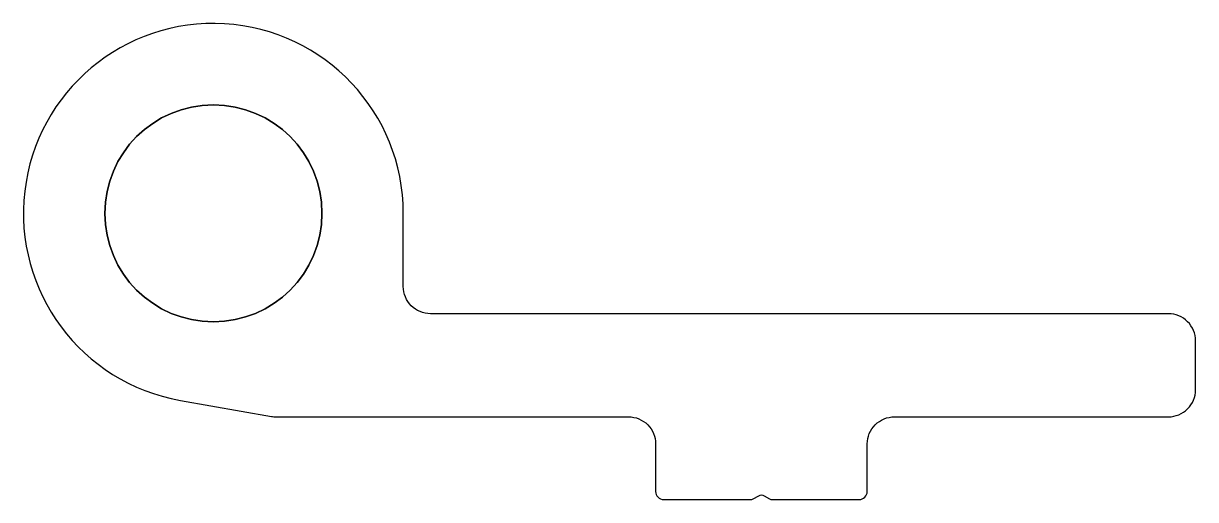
# Model space of a CAD drawing. Header units: millimetres. Extents: x -7 to 36.2, y -10.6 to 7.
import ezdxf

# ---------------------------------------------------------------- set-up
doc = ezdxf.new("R2010")
doc.units = ezdxf.units.MM
doc.layers.get('0').update_dxf_attribs({"linetype": 'CONTINUOUS'})

msp = doc.modelspace()

# ---------------------------------------------------------------- linework, layer by layer
msp.add_lwpolyline([(7, -2.7), (7, 0, 2.144507), (-1.216, -6.894), (2.137, -7.485, 0.043661), (2.311, -7.5), (15.3, -7.5, -0.414214), (16.3, -8.5), (16.3, -10.25, 0.414214), (16.6, -10.55), (19.8, -10.55, 0.131652), (19.9, -10.523), (20.1, -10.408, -0.267949), (20.3, -10.408), (20.5, -10.523, 0.131652), (20.6, -10.55), (23.8, -10.55, 0.414214), (24.1, -10.25), (24.1, -8.5, -0.414214), (25.1, -7.5), (35.2, -7.5, 0.414214), (36.2, -6.5), (36.2, -4.7, 0.414214), (35.2, -3.7), (8, -3.7, -0.414214)], format="xyb", close=True)
msp.add_lwpolyline([(7, -2.7), (7, 0, 2.144507), (-1.216, -6.894), (2.137, -7.485, 0.043661), (2.311, -7.5), (15.3, -7.5, -0.414214), (16.3, -8.5), (16.3, -10.25, 0.414214), (16.6, -10.55), (19.8, -10.55, 0.131652), (19.9, -10.523), (20.1, -10.408, -0.267949), (20.3, -10.408), (20.5, -10.523, 0.131652), (20.6, -10.55), (23.8, -10.55, 0.414214), (24.1, -10.25), (24.1, -8.5, -0.414214), (25.1, -7.5), (35.2, -7.5, 0.414214), (36.2, -6.5), (36.2, -4.7, 0.414214), (35.2, -3.7), (8, -3.7, -0.414214)], format="xyb", close=True)
at = {"extrusion": (0, 0, -1)}
msp.add_circle((0, 0), 4, dxfattribs=at)
msp.add_circle((0, 0), 4)

doc.saveas('drawing.dxf')
